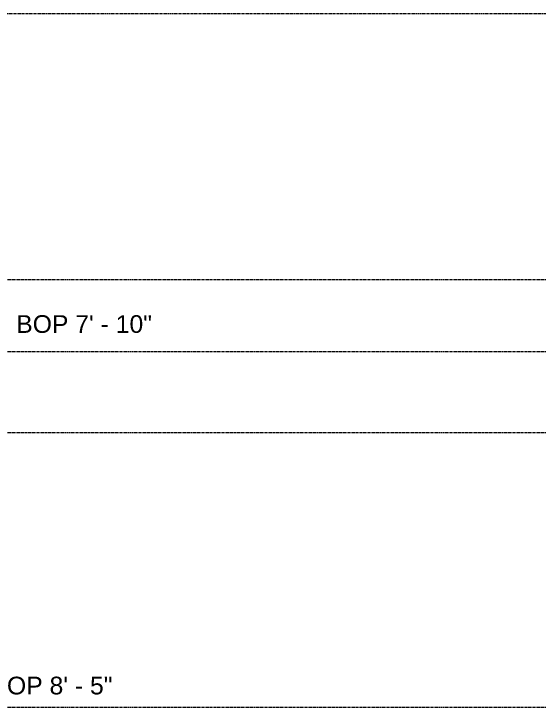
# Model space of a CAD drawing. Header units: inches. Extents: x -3679 to 241, y -496 to 1784.
# Drawn here: x -117.3 to -0.5, y 398 to 552 of the extents above; entities that cross this region are included whole.
import ezdxf

# ---------------------------------------------------------------- set-up
doc = ezdxf.new("R2010")
doc.units = ezdxf.units.IN
doc.header["$MEASUREMENT"] = 0
doc.linetypes.add('Grid Line', pattern=[0.875, 0.5, -0.125, 0.125, -0.125])
doc.layers.add('G-ANNO-DIMS', color=251, linetype='Continuous', lineweight=9)
doc.layers.add('S-GRID', color=8, linetype='Continuous', lineweight=9)
doc.styles.add('Arial', font='arial.ttf', dxfattribs={"height": 3.934132})

msp = doc.modelspace()

# ---------------------------------------------------------------- linework, layer by layer
at = {"layer": 'S-GRID', "linetype": 'Grid Line'}
for p, q in [((228, 552), (-3666.39, 552)), ((-3666.39, 493), (228, 493)), ((-3666.39, 477), (228, 477)), ((-3666.39, 459), (228, 459)), ((-3666.39, 398), (228, 398))]:
    msp.add_line(p, q, dxfattribs=at)

# ---------------------------------------------------------------- texts
at = {"layer": 'G-ANNO-DIMS', "char_height": 3.9341, "attachment_point": 1, "line_spacing_factor": 0.938532, "style": 'Arial'}
for s, insert, width in [('BOP 7\' - 10"', (-116.73, 485.07), 35.952), ('BOP 8\' - 5"', (-122.45, 404.76), 32.304)]:
    msp.add_mtext(s, dxfattribs=dict(at, insert=insert, width=width))

doc.saveas('drawing.dxf')
